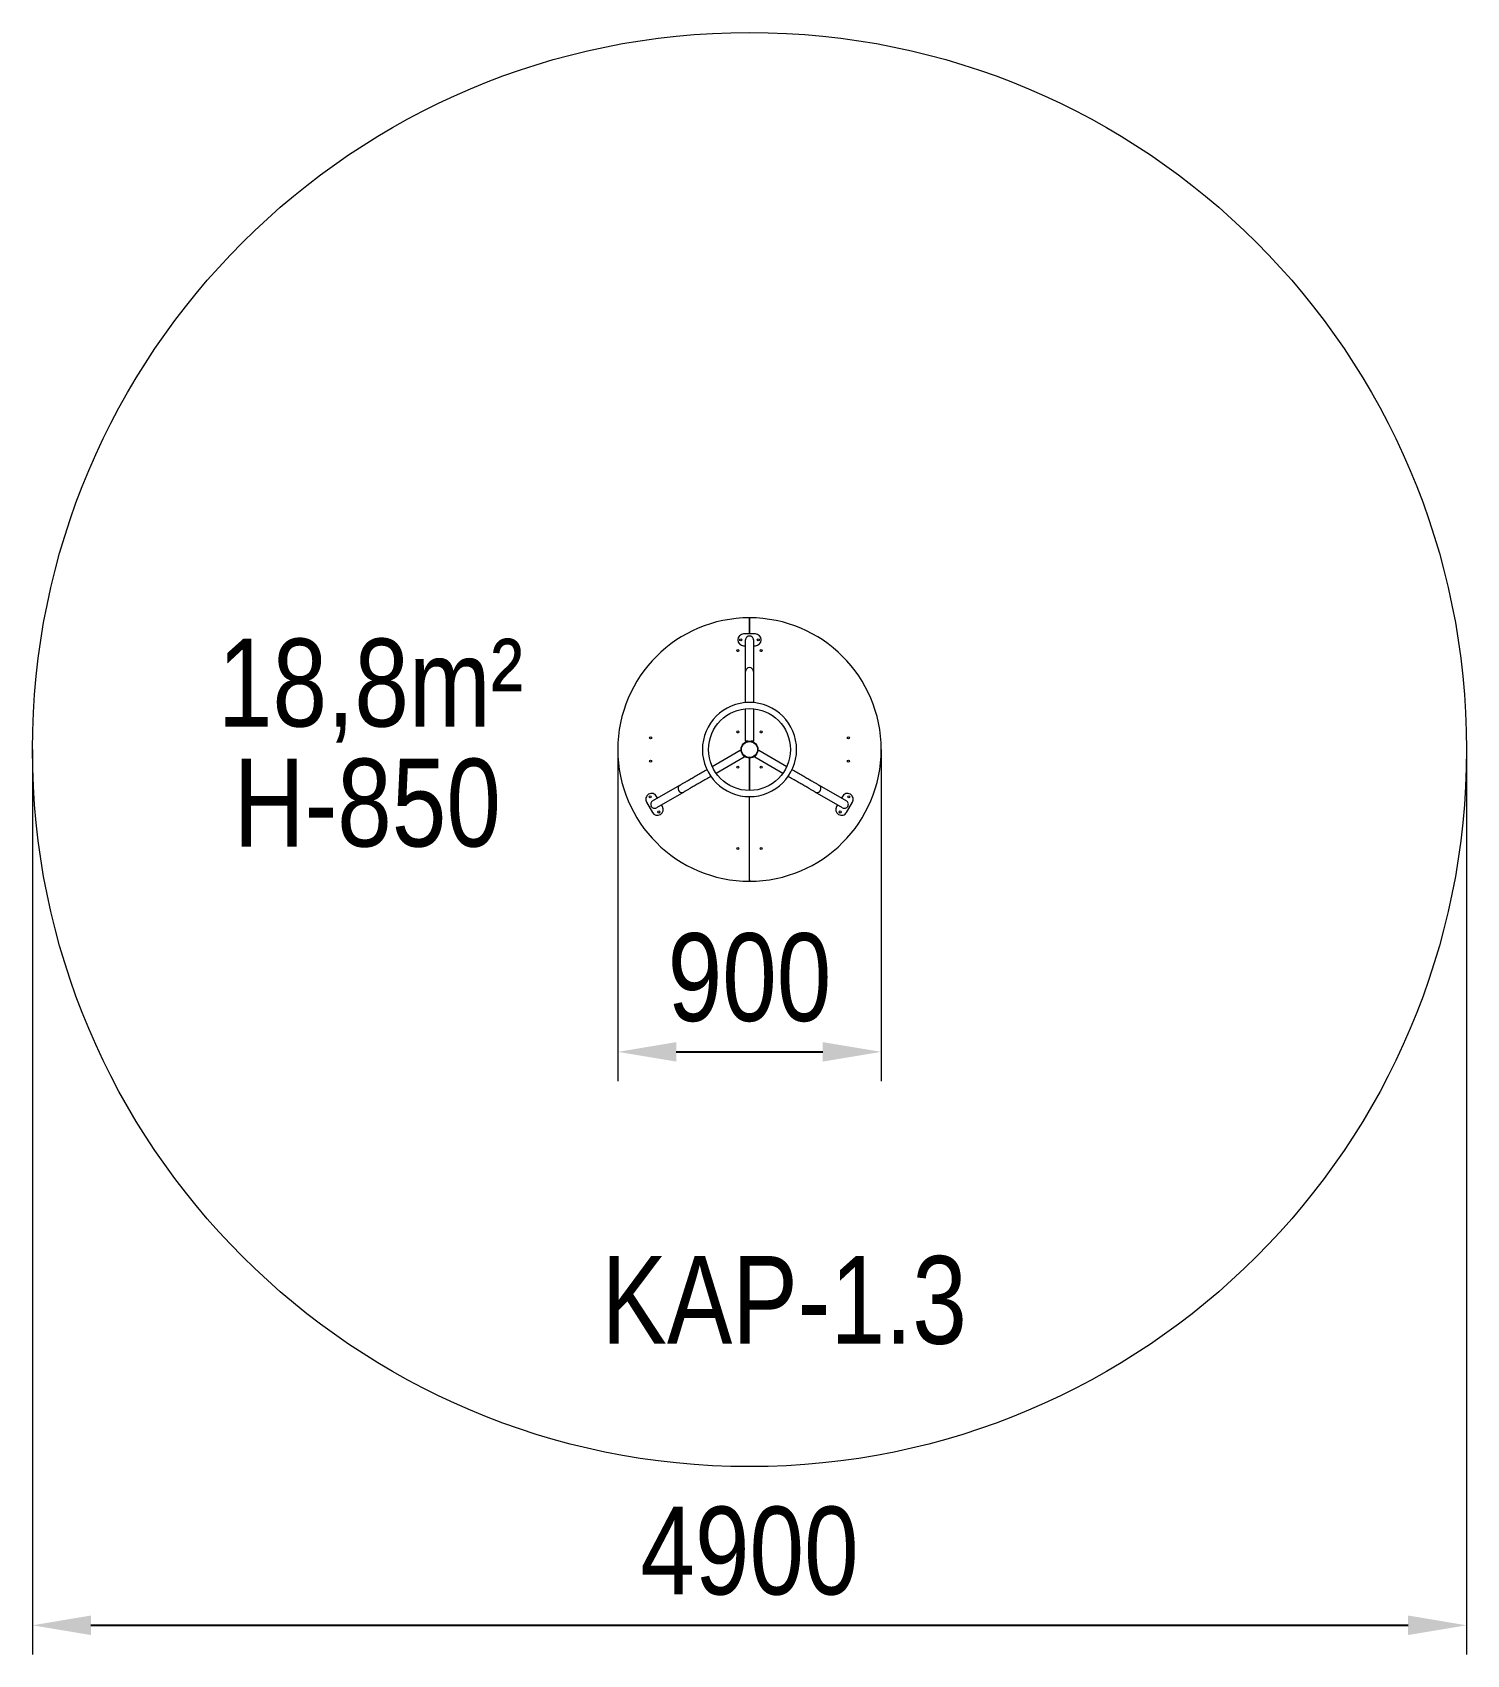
# Model space of a CAD drawing. Header units: millimetres. Extents: x -2270 to 2630, y -2983 to 2559.
import ezdxf

# ---------------------------------------------------------------- set-up
doc = ezdxf.new("R2010")
doc.units = ezdxf.units.MM
for name, color, linetype in [('DIKOM_АРТИКУЛ', 7, 'Continuous'), ('DIKOM_ЗОНА', 80, 'Continuous'), ('DIKOM_ОБЪЕКТ', 7, 'Continuous'), ('DIKOM_РАЗМЕР_ЗОНА', 7, 'Continuous'), ('DIKOM_РАЗМЕР_ОБЪЕКТА', 7, 'Continuous')]:
    doc.layers.add(name, color=color, linetype=linetype)
doc.styles.add('style1', font='arialbd.ttf', dxfattribs={"width": 0.8})
doc.dimstyles.new('1-50', dxfattribs={"dimtxt": 300, "dimasz": 200, "dimexe": 100, "dimexo": 0, "dimgap": 100, "dimtad": 1, "dimtxsty": 'style1', "dimcen": 200, "dimclrd": 7, "dimclre": 7, "dimclrt": 7, "dimadec": 1, "dimazin": 2, "dimtfac": 1, "dimtmove": 0, "dimatfit": 2, "dimfxl": 0, "dimlwd": 25, "dimlwe": 18, "dimarcsym": 0})

# ---------------------------------------------------------------- blocks, each defined once
blk = doc.blocks.new('*D0')
at = {"layer": 'Defpoints', "color": 0, "transparency": 16777216}
for p in [(-270.2, 108.9), (629.8, 108.9), (629.8, -924)]:
    blk.add_point(p, dxfattribs=at)
at = {"layer": 'DIKOM_РАЗМЕР_ОБЪЕКТА', "color": 7, "lineweight": 18, "transparency": 16777216}
for p, q in [((-270.2, 108.9), (-270.2, -1024)), ((629.8, 108.9), (629.8, -1024))]:
    blk.add_line(p, q, dxfattribs=at)
at = {"layer": 'DIKOM_РАЗМЕР_ОБЪЕКТА', "color": 7, "lineweight": 25, "transparency": 16777216}
blk.add_line((-70.2, -924), (429.8, -924), dxfattribs=at)
at = {"layer": 'DIKOM_РАЗМЕР_ОБЪЕКТА', "color": 7, "transparency": 16777216}
for points in [[(-70.2, -890.7), (-70.2, -957.3), (-270.2, -924)], [(429.8, -890.7), (429.8, -957.3), (629.8, -924)]]:
    blk.add_solid(points, dxfattribs=at)
at = {"layer": 'DIKOM_РАЗМЕР_ОБЪЕКТА', "color": 7, "transparency": 16777216, "insert": (179.8, -670.8), "char_height": 300, "attachment_point": 5, "style": 'style1'}
blk.add_mtext('{\\fArial|b0|i0|c204|p34;900}', dxfattribs=at)
blk = doc.blocks.new('*D1')
at = {"layer": 'Defpoints', "color": 0, "transparency": 16777216}
for p in [(-2270.2, 108.9), (2629.8, 108.9), (2629.8, -2883.2)]:
    blk.add_point(p, dxfattribs=at)
at = {"layer": 'DIKOM_РАЗМЕР_ЗОНА', "color": 7, "lineweight": 18, "transparency": 16777216}
for p, q in [((-2270.2, 108.9), (-2270.2, -2983.2)), ((2629.8, 108.9), (2629.8, -2983.2))]:
    blk.add_line(p, q, dxfattribs=at)
at = {"layer": 'DIKOM_РАЗМЕР_ЗОНА', "color": 7, "lineweight": 25, "transparency": 16777216}
blk.add_line((-2070.2, -2883.2), (2429.8, -2883.2), dxfattribs=at)
at = {"layer": 'DIKOM_РАЗМЕР_ЗОНА', "color": 7, "transparency": 16777216}
for points in [[(-2070.2, -2849.8), (-2070.2, -2916.5), (-2270.2, -2883.2)], [(2429.8, -2849.8), (2429.8, -2916.5), (2629.8, -2883.2)]]:
    blk.add_solid(points, dxfattribs=at)
at = {"layer": 'DIKOM_РАЗМЕР_ЗОНА', "color": 7, "transparency": 16777216, "insert": (179.8, -2630), "char_height": 300, "attachment_point": 5, "style": 'style1'}
blk.add_mtext('{\\fArial|b0|i0|c204|p34;4900}', dxfattribs=at)

msp = doc.modelspace()

# ---------------------------------------------------------------- linework, layer by layer
at = {"layer": 'DIKOM_ЗОНА', "color": 3, "lineweight": 15}
msp.add_circle((179.792, 108.935), 2450, dxfattribs=at)
at = {"layer": 'DIKOM_ОБЪЕКТ', "color": 7, "linetype": 'Continuous', "lineweight": 15}
for p, q in [((179.792, 553.935), (179.792, 558.935)), ((179.792, 558.935), (179.792, 553.935)), ((199.792, 503.69), (159.792, 503.69)), ((179.792, 553.935), (179.792, 503.69)), ((179.792, 503.69), (179.792, 553.935)), ((139.792, 483.689), (139.792, 483.689)), ((159.792, 463.689), (166.292, 463.689)), ((166.292, 375.965), (166.292, 483.489)), ((179.292, 496.69), (180.292, 496.69)), ((193.292, 483.489), (193.292, 375.965)), ((193.292, 463.689), (199.792, 463.689)), ((219.792, 483.689), (219.792, 483.689)), ((179.292, 388.768), (180.292, 388.768)), ((166.292, 269.368), (166.292, 375.965)), ((193.292, 375.965), (193.292, 269.368)), ((166.292, 137.435), (166.292, 248.283)), ((193.292, 248.283), (193.292, 137.435)), ((174.43, 137.435), (166.292, 137.435)), ((193.292, 137.435), (185.154, 137.435)), ((52.363, 50.953), (148.36, 106.377)), ((161.86, 82.994), (65.863, 27.57)), ((179.792, 79.935), (179.792, -31.065)), ((179.792, -31.065), (179.792, 79.935)), ((293.72, 27.57), (197.724, 82.994)), ((211.224, 106.377), (307.22, 50.953)), ((-164.755, -43.801), (-164.755, -43.801)), ((-151.331, -66.65), (-58.213, -12.889)), ((-44.713, -36.271), (-137.831, -90.033)), ((-134.184, -56.751), (-137.434, -51.121)), ((-62.3, -31.414), (-62.8, -30.548)), ((179.792, -336.065), (179.792, -52.065)), ((497.415, -90.033), (404.297, -36.271)), ((417.797, -12.889), (510.915, -66.65)), ((422.384, -30.548), (421.884, -31.414)), ((497.018, -51.121), (493.768, -56.751)), ((524.339, -43.801), (524.339, -43.801)), ((-172.075, -71.121), (-152.075, -105.762)), ((-155.763, -85.375), (-156.263, -84.509)), ((-117.434, -85.762), (-120.684, -80.133)), ((480.268, -80.133), (477.018, -85.762)), ((511.659, -105.762), (531.659, -71.121)), ((515.847, -84.509), (515.347, -85.375)), ((-124.755, -113.083), (-124.755, -113.083)), ((484.339, -113.083), (484.339, -113.083)), ((179.792, -341.065), (179.792, -336.065)), ((179.792, -336.065), (179.792, -341.065))]:
    msp.add_line(p, q, dxfattribs=at)
at = {"layer": 'DIKOM_ОБЪЕКТ', "color": 7, "linetype": 'Continuous', "lineweight": 15, "flags": 128}
for points in [[(148.36, 106.377), (148.416, 106.28), (148.582, 105.993), (148.855, 105.52), (149.231, 104.868), (149.703, 104.05), (150.264, 103.079), (150.903, 101.972), (151.61, 100.747), (152.373, 99.427), (152.429, 99.329)], [(157.791, 90.042), (157.848, 89.944), (158.61, 88.623), (159.317, 87.399), (159.956, 86.291), (160.517, 85.32), (160.989, 84.502), (161.365, 83.851), (161.639, 83.377), (161.804, 83.09), (161.86, 82.994)], [(197.724, 82.994), (197.779, 83.09), (197.945, 83.377), (198.218, 83.851), (198.594, 84.502), (199.067, 85.32), (199.627, 86.291), (200.267, 87.399), (200.974, 88.623), (201.736, 89.944), (201.793, 90.042)], [(207.155, 99.329), (207.211, 99.427), (207.974, 100.747), (208.681, 101.972), (209.32, 103.079), (209.88, 104.05), (210.353, 104.868), (210.729, 105.52), (211.002, 105.993), (211.168, 106.28), (211.224, 106.377)], [(-58.213, -12.889), (-57.401, -12.42), (-56.416, -11.851), (-55.261, -11.184), (-53.936, -10.419), (-52.446, -9.559), (-50.791, -8.604), (-48.976, -7.556), (-47.004, -6.417), (-44.877, -5.189), (-42.6, -3.874), (-40.177, -2.476), (-37.613, -0.995), (-34.911, 0.565), (-32.077, 2.201), (-29.116, 3.911), (-26.032, 5.691), (-22.833, 7.538), (-19.522, 9.45), (-16.107, 11.421), (-12.593, 13.45), (-8.987, 15.532), (-5.295, 17.664), (-1.523, 19.841), (2.321, 22.061), (6.23, 24.318), (10.199, 26.609), (14.219, 28.93), (18.283, 31.277), (22.385, 33.645), (26.516, 36.03), (30.669, 38.428), (34.103, 40.41)], [(47.603, 17.027), (44.169, 15.045), (40.016, 12.647), (35.885, 10.262), (31.783, 7.894), (27.719, 5.547), (23.699, 3.226), (19.73, 0.935), (15.821, -1.322), (11.977, -3.541), (8.205, -5.719), (4.513, -7.85), (0.907, -9.933), (-2.607, -11.961), (-6.022, -13.933), (-9.333, -15.844), (-12.532, -17.692), (-15.616, -19.472), (-18.577, -21.181), (-21.411, -22.818), (-24.113, -24.378), (-26.677, -25.858), (-29.1, -27.257), (-31.377, -28.572), (-33.504, -29.799), (-35.476, -30.938), (-37.291, -31.986), (-38.946, -32.941), (-40.436, -33.802), (-41.761, -34.567), (-42.916, -35.234), (-43.901, -35.802), (-44.713, -36.271)], [(404.297, -36.271), (403.485, -35.802), (402.5, -35.234), (401.344, -34.567), (400.02, -33.802), (398.529, -32.941), (396.875, -31.986), (395.06, -30.938), (393.087, -29.799), (390.961, -28.572), (388.684, -27.257), (386.261, -25.858), (383.696, -24.378), (380.995, -22.818), (378.161, -21.181), (375.199, -19.472), (372.116, -17.692), (368.916, -15.844), (365.606, -13.933), (362.191, -11.961), (358.677, -9.933), (355.071, -7.85), (351.378, -5.719), (347.607, -3.541), (343.763, -1.322), (339.853, 0.935), (335.885, 3.226), (331.865, 5.547), (327.801, 7.894), (323.699, 10.262), (319.568, 12.647), (315.414, 15.045), (311.981, 17.027)], [(325.481, 40.41), (328.914, 38.428), (333.068, 36.03), (337.199, 33.645), (341.301, 31.277), (345.365, 28.93), (349.385, 26.609), (353.353, 24.318), (357.263, 22.061), (361.107, 19.841), (364.878, 17.664), (368.571, 15.532), (372.177, 13.45), (375.691, 11.421), (379.106, 9.45), (382.416, 7.538), (385.616, 5.691), (388.699, 3.911), (391.661, 2.201), (394.495, 0.565), (397.196, -0.995), (399.761, -2.476), (402.184, -3.874), (404.461, -5.189), (406.587, -6.417), (408.56, -7.556), (410.375, -8.604), (412.029, -9.559), (413.52, -10.419), (414.844, -11.184), (416, -11.851), (416.985, -12.42), (417.797, -12.889)]]:
    msp.add_lwpolyline(points, dxfattribs=at)
at = {"layer": 'DIKOM_ОБЪЕКТ', "color": 7, "linetype": 'Continuous', "lineweight": 15}
for centre, radius in [((139.792, 446.816), 3.5), ((149.792, 483.689), 3.5), ((209.792, 483.689), 3.5), ((219.792, 446.816), 3.5), ((179.792, 108.935), 140), ((139.792, 168.935), 3.5), ((219.792, 168.935), 3.5), ((-158.089, 148.935), 3.5), ((179.792, 108.935), 29), ((179.792, 108.935), 27.4), ((517.672, 148.935), 3.5), ((-158.089, 68.935), 3.5), ((517.672, 68.935), 3.5), ((139.792, 48.935), 3.5), ((219.792, 48.935), 3.5), ((-159.755, -52.461, 0), 3.5), ((519.339, -52.461), 3.5), ((-129.755, -104.423, 0), 3.5), ((489.339, -104.423), 3.5), ((139.792, -228.945), 3.5), ((219.792, -228.945), 3.5)]:
    msp.add_circle(centre, radius, dxfattribs=at)
at = {"layer": 'DIKOM_ОБЪЕКТ', "color": 7, "linetype": 'Continuous', "lineweight": 15, "extrusion": (2.22661e-16, -3.79454e-17, -1)}
msp.add_circle((-179.792, 108.935), 161, dxfattribs=at)
at = {"layer": 'DIKOM_ОБЪЕКТ', "color": 7, "linetype": 'Continuous', "lineweight": 15}
for centre, radius, start, end in [((179.792, 108.935), 450, 90, 270), ((179.792, 108.935), 450, 90, 270), ((179.792, 108.935), 450, 270, 90), ((159.792, 483.689), 20, 90, 180), ((199.792, 483.689), 20, 0, 90), ((159.792, 483.689), 20, 180, 270), ((199.792, 483.689), 20, 270, 0), ((179.194, 375.866), 12.902, 89.564975, 179.557975), ((180.39, 375.866), 12.902, 0.442027, 90.435025), ((-154.755, -61.121), 20, 119.999993, 209.999995), ((-154.755, -61.121), 20, 29.999982, 119.999993), ((-51.676, -24.012), 12.902, 120.441976, 210.435113), ((-51.078, -25.048), 12.902, 209.564903, 299.558032), ((410.662, -25.048), 12.902, 240.441927, 330.435163), ((411.26, -24.012), 12.902, 329.564887, 59.558024), ((514.339, -61.121), 20, 60.000007, 150.000018), ((514.339, -61.121), 20, 329.999983, 60.000007), ((-134.755, -95.762), 20, 209.999995, 299.999993), ((-134.755, -95.762), 20, 299.999993, 29.999982), ((494.339, -95.762), 20, 150.000018, 239.999979), ((494.339, -95.762), 20, 239.999979, 329.999983)]:
    msp.add_arc(centre, radius, start, end, dxfattribs=at)
for centre, major_axis, start_param, end_param in [((179.292, 483.489), (0, 13.201), 0, 1.57079633), ((180.292, 483.489), (0, 13.201), 4.71238898, 6.28318531), ((-144.831, -77.909), (11.432, 6.6), 1.57079633, 3.14159265), ((-144.331, -78.775), (11.432, 6.6), 3.14159265, 4.71238898), ((503.915, -78.775), (11.432, -6.6), 4.71238898, 6.28318531), ((504.415, -77.909), (11.432, -6.6), 0, 1.57079633)]:
    msp.add_ellipse(centre, major_axis=major_axis, ratio=0.98480775, start_param=start_param, end_param=end_param, dxfattribs=at)

# ---------------------------------------------------------------- texts
at = {"layer": 'DIKOM_АРТИКУЛ', "insert": (-325.995, -1621.469), "char_height": 300, "width": 1537.52147, "attachment_point": 1, "style": 'style1'}
msp.add_mtext('{\\fArial|b0|i0|c204|p34;KAР-1.3}', dxfattribs=at)
at = {"layer": 'DIKOM_РАЗМЕР_ОБЪЕКТА', "char_height": 300, "width": 1216.94852, "attachment_point": 1, "style": 'style1'}
for s, insert in [('{\\fArial|b0|i0|c204|p34;18,8m²}', (-1636.364, 487.602)), ('{\\fArial|b0|i0|c204|p34;H-850}', (-1582.609, 77.617))]:
    msp.add_mtext(s, dxfattribs=dict(at, insert=insert))

# ---------------------------------------------------------------- dimensions: what is measured, and where the dimension line sits
at = {"layer": 'DIKOM_РАЗМЕР_ЗОНА'}
dim = msp.add_linear_dim(base=(2629.792, -2883.178), p1=(-2270.208, 108.935), p2=(2629.792, 108.935), text='{\\fArial|b0|i0|c204|p34;<>}', dimstyle='1-50', dxfattribs=at)
dim.commit()
dim.dimension.update_dxf_attribs({"geometry": '*D1', "text_midpoint": (179.792, -2883.178), "dimtype": 160})
at = {"layer": 'DIKOM_РАЗМЕР_ОБЪЕКТА'}
dim = msp.add_linear_dim(base=(629.792, -924.014), p1=(-270.208, 108.935), p2=(629.792, 108.935), text='{\\fArial|b0|i0|c204|p34;<>}', dimstyle='1-50', dxfattribs=at)
dim.commit()
dim.dimension.update_dxf_attribs({"geometry": '*D0', "text_midpoint": (179.792, -924.014), "dimtype": 160})

doc.saveas('drawing.dxf')
